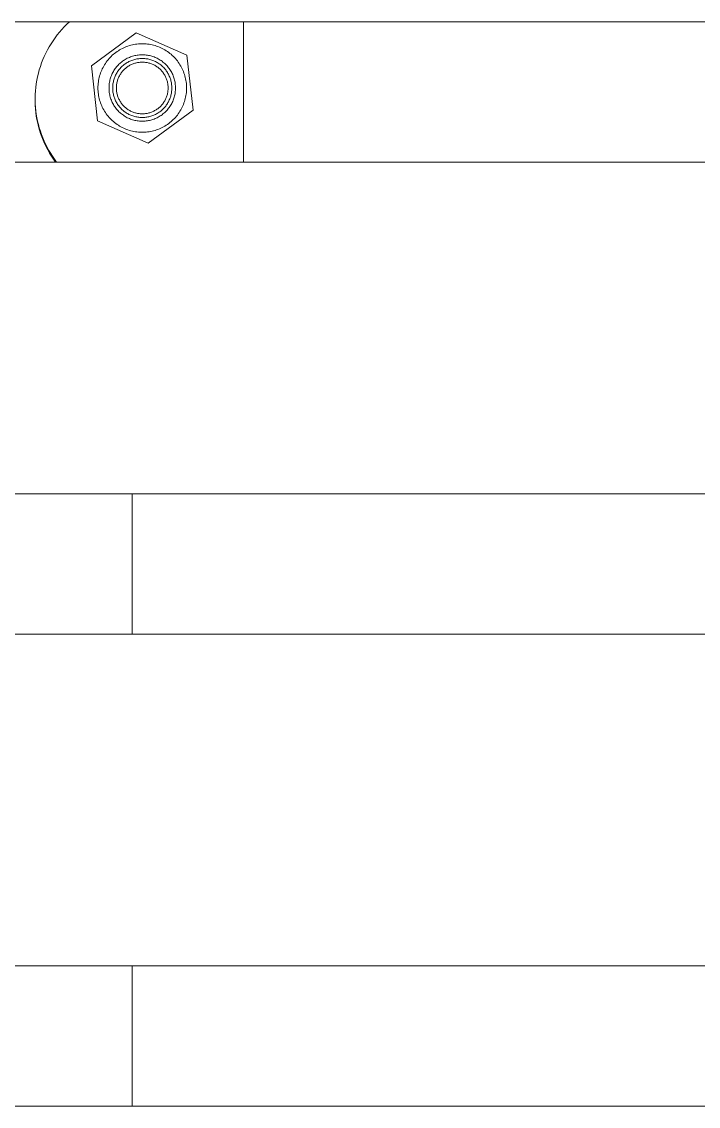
# Model space of a CAD drawing. Header units: inches. Extents: x -12 to 176, y -4 to 123.
# Drawn here: x 4 to 7.15, y 49.09 to 54.15 of the extents above; entities that cross this region are included whole.
import ezdxf

# ---------------------------------------------------------------- set-up
doc = ezdxf.new("R2010")
doc.units = ezdxf.units.IN
doc.layers.add('ZANO_R', color=7, linetype='Continuous', lineweight=0)

msp = doc.modelspace()

# ---------------------------------------------------------------- linework, layer by layer
at = {"layer": 'ZANO_R'}
for p, q in [((71.91337, 54.15482), (1.28338, 54.15482)), ((4.21949, 54.15482), (4.20729, 54.14332)), ((5.03141, 53.5002), (5.03141, 54.15482)), ((4.16263, 54.09339), (4.15256, 54.07999)), ((4.17315, 54.10644), (4.16263, 54.09339)), ((4.18411, 54.11912), (4.17315, 54.10644)), ((4.19549, 54.13142), (4.18411, 54.11912)), ((4.20729, 54.14332), (4.19549, 54.13142)), ((4.32231, 53.94965), (4.53082, 54.10254)), ((4.53082, 54.10254), (4.76748, 53.99841)), ((4.13382, 54.05221), (4.12517, 54.03785)), ((4.14295, 54.06626), (4.13382, 54.05221)), ((4.15256, 54.07999), (4.14295, 54.06626)), ((4.49923, 54.04339), (4.49243, 54.04121)), ((4.50609, 54.04533), (4.49923, 54.04339)), ((4.51302, 54.04704), (4.50609, 54.04533)), ((4.52001, 54.0485), (4.51302, 54.04704)), ((4.52703, 54.04973), (4.52001, 54.0485)), ((4.5341, 54.05071), (4.52703, 54.04973)), ((4.5412, 54.05145), (4.5341, 54.05071)), ((4.54832, 54.05194), (4.5412, 54.05145)), ((4.55545, 54.05218), (4.54832, 54.05194)), ((4.56258, 54.05218), (4.55545, 54.05218)), ((4.56972, 54.05193), (4.56258, 54.05218)), ((4.57683, 54.05144), (4.56972, 54.05193)), ((4.58393, 54.0507), (4.57683, 54.05144)), ((4.591, 54.04971), (4.58393, 54.0507)), ((4.59803, 54.04849), (4.591, 54.04971)), ((4.60501, 54.04702), (4.59803, 54.04849)), ((4.61194, 54.04531), (4.60501, 54.04702)), ((4.6188, 54.04336), (4.61194, 54.04531)), ((4.62559, 54.04118), (4.6188, 54.04336)), ((4.10224, 53.99313), (4.09562, 53.97773)), ((4.10937, 54.00829), (4.10224, 53.99313)), ((4.11702, 54.02321), (4.10937, 54.00829)), ((4.12517, 54.03785), (4.11702, 54.02321)), ((4.41412, 53.99296), (4.40911, 53.98787)), ((4.41929, 53.99787), (4.41412, 53.99296)), ((4.42463, 54.0026), (4.41929, 53.99787)), ((4.43014, 54.00715), (4.42463, 54.0026)), ((4.43579, 54.0115), (4.43014, 54.00715)), ((4.44159, 54.01565), (4.43579, 54.0115)), ((4.44754, 54.0196), (4.44159, 54.01565)), ((4.45361, 54.02334), (4.44754, 54.0196)), ((4.45981, 54.02687), (4.45361, 54.02334)), ((4.46613, 54.03019), (4.45981, 54.02687)), ((4.47256, 54.03328), (4.46613, 54.03019)), ((4.47909, 54.03615), (4.47256, 54.03328)), ((4.48572, 54.0388), (4.47909, 54.03615)), ((4.49243, 54.04121), (4.48572, 54.0388)), ((4.50907, 53.99229), (4.50403, 53.99048)), ((4.51416, 53.99392), (4.50907, 53.99229)), ((4.51931, 53.99538), (4.51416, 53.99392)), ((4.52451, 53.99666), (4.51931, 53.99538)), ((4.52975, 53.99776), (4.52451, 53.99666)), ((4.53502, 53.99868), (4.52975, 53.99776)), ((4.54032, 53.99941), (4.53502, 53.99868)), ((4.54564, 53.99996), (4.54032, 53.99941)), ((4.55098, 54.00033), (4.54564, 53.99996)), ((4.55633, 54.00052), (4.55098, 54.00033)), ((4.56168, 54.00051), (4.55633, 54.00052)), ((4.56703, 54.00033), (4.56168, 54.00051)), ((4.57237, 53.99996), (4.56703, 54.00033)), ((4.57769, 53.9994), (4.57237, 53.99996)), ((4.58299, 53.99867), (4.57769, 53.9994)), ((4.58826, 53.99775), (4.58299, 53.99867)), ((4.5935, 53.99664), (4.58826, 53.99775)), ((4.5987, 53.99536), (4.5935, 53.99664)), ((4.60384, 53.9939), (4.5987, 53.99536)), ((4.60894, 53.99226), (4.60384, 53.9939)), ((4.61397, 53.99045), (4.60894, 53.99226)), ((4.63231, 54.03876), (4.62559, 54.04118)), ((4.63893, 54.03612), (4.63231, 54.03876)), ((4.64547, 54.03324), (4.63893, 54.03612)), ((4.65189, 54.03015), (4.64547, 54.03324)), ((4.65821, 54.02683), (4.65189, 54.03015)), ((4.66441, 54.0233), (4.65821, 54.02683)), ((4.67048, 54.01955), (4.66441, 54.0233)), ((4.67642, 54.0156), (4.67048, 54.01955)), ((4.68222, 54.01144), (4.67642, 54.0156)), ((4.68788, 54.00709), (4.68222, 54.01144)), ((4.69338, 54.00254), (4.68788, 54.00709)), ((4.69872, 53.99781), (4.69338, 54.00254)), ((4.70389, 53.9929), (4.69872, 53.99781)), ((4.70889, 53.98781), (4.70389, 53.9929)), ((4.76748, 53.99841), (4.79563, 53.74139)), ((4.08399, 53.9463), (4.07898, 53.93031)), ((4.08954, 53.96211), (4.08399, 53.9463)), ((4.09562, 53.97773), (4.08954, 53.96211)), ((4.35046, 53.69263), (4.32231, 53.94965)), ((4.37598, 53.94161), (4.37277, 53.93524)), ((4.3794, 53.94787), (4.37598, 53.94161)), ((4.38304, 53.95401), (4.3794, 53.94787)), ((4.38689, 53.96002), (4.38304, 53.95401)), ((4.39094, 53.96589), (4.38689, 53.96002)), ((4.3952, 53.97162), (4.39094, 53.96589)), ((4.39965, 53.97719), (4.3952, 53.97162)), ((4.40429, 53.98261), (4.39965, 53.97719)), ((4.40911, 53.98787), (4.40429, 53.98261)), ((4.43948, 53.94427), (4.43614, 53.94009)), ((4.44296, 53.94834), (4.43948, 53.94427)), ((4.44658, 53.95228), (4.44296, 53.94834)), ((4.45033, 53.9561), (4.44658, 53.95228)), ((4.45421, 53.95978), (4.45033, 53.9561)), ((4.45822, 53.96333), (4.45421, 53.95978)), ((4.46234, 53.96674), (4.45822, 53.96333)), ((4.45907, 53.94042), (4.4624, 53.94381)), ((4.46659, 53.97), (4.46234, 53.96674)), ((4.4624, 53.94381), (4.46585, 53.94709)), ((4.46585, 53.94709), (4.46941, 53.95024)), ((4.47094, 53.97312), (4.46659, 53.97)), ((4.46941, 53.95024), (4.47308, 53.95327)), ((4.47539, 53.97608), (4.47094, 53.97312)), ((4.47308, 53.95327), (4.47685, 53.95617)), ((4.47995, 53.97889), (4.47539, 53.97608)), ((4.47685, 53.95617), (4.48072, 53.95894)), ((4.4846, 53.98153), (4.47995, 53.97889)), ((4.48072, 53.95894), (4.48468, 53.96157)), ((4.48712, 53.94234), (4.48382, 53.9398)), ((4.48934, 53.98402), (4.4846, 53.98153)), ((4.48468, 53.96157), (4.48873, 53.96407)), ((4.4905, 53.94476), (4.48712, 53.94234)), ((4.48873, 53.96407), (4.49286, 53.96642)), ((4.49416, 53.98634), (4.48934, 53.98402)), ((4.49397, 53.94706), (4.4905, 53.94476)), ((4.49286, 53.96642), (4.49708, 53.96863)), ((4.49751, 53.94925), (4.49397, 53.94706)), ((4.49906, 53.98849), (4.49416, 53.98634)), ((4.49708, 53.96863), (4.50136, 53.97069)), ((4.50113, 53.95131), (4.49751, 53.94925)), ((4.50403, 53.99048), (4.49906, 53.98849)), ((4.50481, 53.95324), (4.50113, 53.95131)), ((4.50136, 53.97069), (4.50572, 53.97261)), ((4.50856, 53.95505), (4.50481, 53.95324)), ((4.50572, 53.97261), (4.51014, 53.97437)), ((4.51238, 53.95672), (4.50856, 53.95505)), ((4.51014, 53.97437), (4.51461, 53.97598)), ((4.51624, 53.95826), (4.51238, 53.95672)), ((4.51461, 53.97598), (4.51914, 53.97743)), ((4.52016, 53.95967), (4.51624, 53.95826)), ((4.51914, 53.97743), (4.52372, 53.97873)), ((4.52412, 53.96094), (4.52016, 53.95967)), ((4.52372, 53.97873), (4.52834, 53.97987)), ((4.52813, 53.96208), (4.52412, 53.96094)), ((4.53217, 53.96307), (4.52813, 53.96208)), ((4.52834, 53.97987), (4.53299, 53.98084)), ((4.53624, 53.96393), (4.53217, 53.96307)), ((4.53299, 53.98084), (4.53768, 53.98166)), ((4.54034, 53.96464), (4.53624, 53.96393)), ((4.53768, 53.98166), (4.54239, 53.98231)), ((4.54446, 53.96521), (4.54034, 53.96464)), ((4.54239, 53.98231), (4.54712, 53.9828)), ((4.5486, 53.96564), (4.54446, 53.96521)), ((4.54712, 53.9828), (4.55187, 53.98313)), ((4.55276, 53.96593), (4.5486, 53.96564)), ((4.55187, 53.98313), (4.55662, 53.98329)), ((4.55692, 53.96607), (4.55276, 53.96593)), ((4.55662, 53.98329), (4.56138, 53.98329)), ((4.56108, 53.96607), (4.55692, 53.96607)), ((4.56524, 53.96593), (4.56108, 53.96607)), ((4.56138, 53.98329), (4.56613, 53.98313)), ((4.56939, 53.96564), (4.56524, 53.96593)), ((4.56613, 53.98313), (4.57088, 53.9828)), ((4.57353, 53.96521), (4.56939, 53.96564)), ((4.57088, 53.9828), (4.57561, 53.9823)), ((4.57765, 53.96463), (4.57353, 53.96521)), ((4.57561, 53.9823), (4.58032, 53.98165)), ((4.58175, 53.96392), (4.57765, 53.96463)), ((4.58032, 53.98165), (4.58501, 53.98083)), ((4.58583, 53.96306), (4.58175, 53.96392)), ((4.58501, 53.98083), (4.58966, 53.97985)), ((4.58987, 53.96206), (4.58583, 53.96306)), ((4.58966, 53.97985), (4.59428, 53.97871)), ((4.59387, 53.96093), (4.58987, 53.96206)), ((4.59784, 53.95965), (4.59387, 53.96093)), ((4.59428, 53.97871), (4.59886, 53.97741)), ((4.60175, 53.95824), (4.59784, 53.95965)), ((4.59886, 53.97741), (4.60339, 53.97596)), ((4.60562, 53.9567), (4.60175, 53.95824)), ((4.60339, 53.97596), (4.60786, 53.97435)), ((4.60943, 53.95502), (4.60562, 53.9567)), ((4.60786, 53.97435), (4.61228, 53.97258)), ((4.61318, 53.95322), (4.60943, 53.95502)), ((4.61228, 53.97258), (4.61663, 53.97067)), ((4.61686, 53.95128), (4.61318, 53.95322)), ((4.61894, 53.98847), (4.61397, 53.99045)), ((4.61663, 53.97067), (4.62092, 53.9686)), ((4.62048, 53.94922), (4.61686, 53.95128)), ((4.62384, 53.98631), (4.61894, 53.98847)), ((4.62402, 53.94704), (4.62048, 53.94922)), ((4.62092, 53.9686), (4.62513, 53.96639)), ((4.62866, 53.98399), (4.62384, 53.98631)), ((4.62749, 53.94473), (4.62402, 53.94704)), ((4.62513, 53.96639), (4.62926, 53.96404)), ((4.63087, 53.94231), (4.62749, 53.94473)), ((4.6334, 53.9815), (4.62866, 53.98399)), ((4.62926, 53.96404), (4.63331, 53.96154)), ((4.63417, 53.93977), (4.63087, 53.94231)), ((4.63331, 53.96154), (4.63727, 53.9589)), ((4.63805, 53.97885), (4.6334, 53.9815)), ((4.63727, 53.9589), (4.64114, 53.95613)), ((4.64261, 53.97604), (4.63805, 53.97885)), ((4.64114, 53.95613), (4.64491, 53.95323)), ((4.64706, 53.97308), (4.64261, 53.97604)), ((4.64491, 53.95323), (4.64858, 53.9502)), ((4.65141, 53.96996), (4.64706, 53.97308)), ((4.64858, 53.9502), (4.65214, 53.94705)), ((4.65565, 53.9667), (4.65141, 53.96996)), ((4.65214, 53.94705), (4.65558, 53.94377)), ((4.65558, 53.94377), (4.65892, 53.94038)), ((4.65978, 53.96329), (4.65565, 53.9667)), ((4.66378, 53.95974), (4.65978, 53.96329)), ((4.66766, 53.95605), (4.66378, 53.95974)), ((4.67141, 53.95223), (4.66766, 53.95605)), ((4.67503, 53.94829), (4.67141, 53.95223)), ((4.67851, 53.94422), (4.67503, 53.94829)), ((4.68184, 53.94004), (4.67851, 53.94422)), ((4.71371, 53.98255), (4.70889, 53.98781)), ((4.71835, 53.97712), (4.71371, 53.98255)), ((4.7228, 53.97154), (4.71835, 53.97712)), ((4.72705, 53.96581), (4.7228, 53.97154)), ((4.7311, 53.95994), (4.72705, 53.96581)), ((4.73495, 53.95393), (4.7311, 53.95994)), ((4.73859, 53.94779), (4.73495, 53.95393)), ((4.74201, 53.94153), (4.73859, 53.94779)), ((4.74522, 53.93516), (4.74201, 53.94153)), ((4.07062, 53.89785), (4.06727, 53.88143)), ((4.07452, 53.91415), (4.07062, 53.89785)), ((4.07898, 53.93031), (4.07452, 53.91415)), ((4.3583, 53.89503), (4.35671, 53.88807)), ((4.36012, 53.90192), (4.3583, 53.89503)), ((4.36219, 53.90875), (4.36012, 53.90192)), ((4.36449, 53.91551), (4.36219, 53.90875)), ((4.36702, 53.92218), (4.36449, 53.91551)), ((4.36978, 53.92876), (4.36702, 53.92218)), ((4.37277, 53.93524), (4.36978, 53.92876)), ((4.41138, 53.89294), (4.40984, 53.88782)), ((4.41311, 53.89801), (4.41138, 53.89294)), ((4.41501, 53.90301), (4.41311, 53.89801)), ((4.41708, 53.90795), (4.41501, 53.90301)), ((4.41932, 53.91281), (4.41708, 53.90795)), ((4.42172, 53.91759), (4.41932, 53.91281)), ((4.42429, 53.92228), (4.42172, 53.91759)), ((4.42702, 53.92689), (4.42429, 53.92228)), ((4.42991, 53.93139), (4.42702, 53.92689)), ((4.42778, 53.88767), (4.42932, 53.89218)), ((4.42932, 53.89218), (4.431, 53.89663)), ((4.43295, 53.9358), (4.42991, 53.93139)), ((4.431, 53.89663), (4.43284, 53.90101)), ((4.43284, 53.90101), (4.43484, 53.90533)), ((4.43614, 53.94009), (4.43295, 53.9358)), ((4.43484, 53.90533), (4.43697, 53.90958)), ((4.43697, 53.90958), (4.43926, 53.91375)), ((4.43926, 53.91375), (4.44168, 53.91785)), ((4.44168, 53.91785), (4.44425, 53.92185)), ((4.44425, 53.92185), (4.44695, 53.92576)), ((4.44695, 53.92576), (4.44979, 53.92958)), ((4.44861, 53.89408), (4.447, 53.89024)), ((4.45035, 53.89786), (4.44861, 53.89408)), ((4.44979, 53.92958), (4.45276, 53.9333)), ((4.45222, 53.90157), (4.45035, 53.89786)), ((4.45422, 53.90522), (4.45222, 53.90157)), ((4.45276, 53.9333), (4.45585, 53.93692)), ((4.45635, 53.9088), (4.45422, 53.90522)), ((4.45585, 53.93692), (4.45907, 53.94042)), ((4.45859, 53.91231), (4.45635, 53.9088)), ((4.46096, 53.91573), (4.45859, 53.91231)), ((4.46344, 53.91908), (4.46096, 53.91573)), ((4.46603, 53.92233), (4.46344, 53.91908)), ((4.46874, 53.92549), (4.46603, 53.92233)), ((4.47155, 53.92856), (4.46874, 53.92549)), ((4.47447, 53.93153), (4.47155, 53.92856)), ((4.47749, 53.93439), (4.47447, 53.93153)), ((4.48061, 53.93715), (4.47749, 53.93439)), ((4.48382, 53.9398), (4.48061, 53.93715)), ((4.63738, 53.93712), (4.63417, 53.93977)), ((4.64049, 53.93436), (4.63738, 53.93712)), ((4.64351, 53.93149), (4.64049, 53.93436)), ((4.64643, 53.92852), (4.64351, 53.93149)), ((4.64924, 53.92545), (4.64643, 53.92852)), ((4.65194, 53.92229), (4.64924, 53.92545)), ((4.65454, 53.91903), (4.65194, 53.92229)), ((4.65702, 53.91569), (4.65454, 53.91903)), ((4.65938, 53.91227), (4.65702, 53.91569)), ((4.65892, 53.94038), (4.66213, 53.93687)), ((4.66163, 53.90876), (4.65938, 53.91227)), ((4.66375, 53.90518), (4.66163, 53.90876)), ((4.66213, 53.93687), (4.66522, 53.93326)), ((4.66574, 53.90153), (4.66375, 53.90518)), ((4.66522, 53.93326), (4.66819, 53.92954)), ((4.66761, 53.89781), (4.66574, 53.90153)), ((4.66935, 53.89403), (4.66761, 53.89781)), ((4.66819, 53.92954), (4.67102, 53.92572)), ((4.67096, 53.89019), (4.66935, 53.89403)), ((4.67102, 53.92572), (4.67373, 53.9218)), ((4.67373, 53.9218), (4.67629, 53.91779)), ((4.67629, 53.91779), (4.67872, 53.9137)), ((4.67872, 53.9137), (4.681, 53.90953)), ((4.681, 53.90953), (4.68313, 53.90528)), ((4.68503, 53.93574), (4.68184, 53.94004)), ((4.68313, 53.90528), (4.68512, 53.90096)), ((4.68807, 53.93134), (4.68503, 53.93574)), ((4.68512, 53.90096), (4.68696, 53.89657)), ((4.68696, 53.89657), (4.68865, 53.89212)), ((4.69096, 53.92683), (4.68807, 53.93134)), ((4.68865, 53.89212), (4.69018, 53.88762)), ((4.69368, 53.92222), (4.69096, 53.92683)), ((4.69625, 53.91753), (4.69368, 53.92222)), ((4.69865, 53.91275), (4.69625, 53.91753)), ((4.70089, 53.90789), (4.69865, 53.91275)), ((4.70296, 53.90295), (4.70089, 53.90789)), ((4.70486, 53.89795), (4.70296, 53.90295)), ((4.70658, 53.89288), (4.70486, 53.89795)), ((4.70813, 53.88776), (4.70658, 53.89288)), ((4.7482, 53.92868), (4.74522, 53.93516)), ((4.75096, 53.9221), (4.7482, 53.92868)), ((4.75348, 53.91542), (4.75096, 53.9221)), ((4.75578, 53.90867), (4.75348, 53.91542)), ((4.75784, 53.90184), (4.75578, 53.90867)), ((4.75967, 53.89494), (4.75784, 53.90184)), ((4.76126, 53.88798), (4.75967, 53.89494)), ((4.06227, 53.84829), (4.06061, 53.83161)), ((4.06448, 53.8649), (4.06227, 53.84829)), ((4.06727, 53.88143), (4.06448, 53.8649)), ((4.3524, 53.8527), (4.35228, 53.84556)), ((4.35228, 53.84556), (4.3524, 53.83843)), ((4.35277, 53.85982), (4.3524, 53.8527)), ((4.35339, 53.86693), (4.35277, 53.85982)), ((4.35425, 53.87401), (4.35339, 53.86693)), ((4.35536, 53.88106), (4.35425, 53.87401)), ((4.35671, 53.88807), (4.35536, 53.88106)), ((4.40405, 53.8509), (4.40395, 53.84555)), ((4.40395, 53.84555), (4.40404, 53.8402)), ((4.40404, 53.8402), (4.40432, 53.83486)), ((4.40432, 53.85625), (4.40405, 53.8509)), ((4.40479, 53.86158), (4.40432, 53.85625)), ((4.40543, 53.86689), (4.40479, 53.86158)), ((4.40626, 53.87218), (4.40543, 53.86689)), ((4.40727, 53.87743), (4.40626, 53.87218)), ((4.40846, 53.88265), (4.40727, 53.87743)), ((4.40984, 53.88782), (4.40846, 53.88265)), ((4.42118, 53.84555), (4.42126, 53.8503)), ((4.42126, 53.84079), (4.42118, 53.84555)), ((4.42126, 53.8503), (4.42151, 53.85505)), ((4.4215, 53.83604), (4.42126, 53.84079)), ((4.42151, 53.85505), (4.42192, 53.85979)), ((4.42192, 53.85979), (4.42249, 53.86452)), ((4.42249, 53.86452), (4.42323, 53.86922)), ((4.42323, 53.86922), (4.42413, 53.87389)), ((4.42413, 53.87389), (4.42519, 53.87852)), ((4.42519, 53.87852), (4.42641, 53.88312)), ((4.42641, 53.88312), (4.42778, 53.88767)), ((4.43847, 53.84971), (4.4384, 53.84554)), ((4.4384, 53.84554), (4.43847, 53.84138)), ((4.43869, 53.85386), (4.43847, 53.84971)), ((4.43847, 53.84138), (4.43869, 53.83723)), ((4.43905, 53.85801), (4.43869, 53.85386)), ((4.43955, 53.86214), (4.43905, 53.85801)), ((4.4402, 53.86625), (4.43955, 53.86214)), ((4.44098, 53.87034), (4.4402, 53.86625)), ((4.44191, 53.8744), (4.44098, 53.87034)), ((4.44298, 53.87842), (4.44191, 53.8744)), ((4.44418, 53.88241), (4.44298, 53.87842)), ((4.44552, 53.88635), (4.44418, 53.88241)), ((4.447, 53.89024), (4.44552, 53.88635)), ((4.67244, 53.8863), (4.67096, 53.89019)), ((4.67378, 53.88236), (4.67244, 53.8863)), ((4.67498, 53.87837), (4.67378, 53.88236)), ((4.67605, 53.87435), (4.67498, 53.87837)), ((4.67697, 53.87029), (4.67605, 53.87435)), ((4.67776, 53.8662), (4.67697, 53.87029)), ((4.6784, 53.86209), (4.67776, 53.8662)), ((4.6789, 53.85796), (4.6784, 53.86209)), ((4.67926, 53.85381), (4.6789, 53.85796)), ((4.67925, 53.83717), (4.67947, 53.84133)), ((4.67947, 53.84965), (4.67926, 53.85381)), ((4.67954, 53.84549), (4.67947, 53.84965)), ((4.67947, 53.84133), (4.67954, 53.84549)), ((4.69018, 53.88762), (4.69155, 53.88306)), ((4.69155, 53.88306), (4.69277, 53.87847)), ((4.69277, 53.87847), (4.69383, 53.87383)), ((4.69383, 53.87383), (4.69472, 53.86916)), ((4.69472, 53.86916), (4.69546, 53.86446)), ((4.69546, 53.86446), (4.69603, 53.85973)), ((4.69603, 53.85973), (4.69644, 53.85499)), ((4.69644, 53.85499), (4.69669, 53.85024)), ((4.69668, 53.84073), (4.69644, 53.83598)), ((4.69677, 53.84549), (4.69668, 53.84073)), ((4.69669, 53.85024), (4.69677, 53.84549)), ((4.7095, 53.88258), (4.70813, 53.88776)), ((4.71068, 53.87737), (4.7095, 53.88258)), ((4.71169, 53.87211), (4.71068, 53.87737)), ((4.71252, 53.86682), (4.71169, 53.87211)), ((4.71316, 53.86151), (4.71252, 53.86682)), ((4.71362, 53.85618), (4.71316, 53.86151)), ((4.7139, 53.85083), (4.71362, 53.85618)), ((4.71362, 53.83479), (4.7139, 53.84013)), ((4.71399, 53.84548), (4.7139, 53.85083)), ((4.7139, 53.84013), (4.71399, 53.84548)), ((4.7626, 53.88097), (4.76126, 53.88798)), ((4.7637, 53.87393), (4.7626, 53.88097)), ((4.76456, 53.86684), (4.7637, 53.87393)), ((4.76518, 53.85973), (4.76456, 53.86684)), ((4.76554, 53.85261), (4.76518, 53.85973)), ((4.76566, 53.84547), (4.76554, 53.85261)), ((4.76554, 53.83834), (4.76566, 53.84547)), ((4.05953, 53.81489), (4.05902, 53.79814)), ((4.05902, 53.79814), (4.05908, 53.78138)), ((4.06061, 53.83161), (4.05953, 53.81489)), ((4.3524, 53.83843), (4.35277, 53.8313)), ((4.35277, 53.8313), (4.35338, 53.82419)), ((4.35338, 53.82419), (4.35424, 53.81711)), ((4.35424, 53.81711), (4.35534, 53.81006)), ((4.35534, 53.81006), (4.35669, 53.80305)), ((4.35669, 53.80305), (4.35827, 53.7961)), ((4.35827, 53.7961), (4.3601, 53.7892)), ((4.40432, 53.83486), (4.40478, 53.82952)), ((4.40478, 53.82952), (4.40542, 53.82421)), ((4.40542, 53.82421), (4.40625, 53.81893)), ((4.40625, 53.81893), (4.40726, 53.81367)), ((4.40726, 53.81367), (4.40845, 53.80845)), ((4.40845, 53.80845), (4.40982, 53.80328)), ((4.40982, 53.80328), (4.41136, 53.79816)), ((4.41136, 53.79816), (4.41309, 53.79309)), ((4.41309, 53.79309), (4.41498, 53.78808)), ((4.42191, 53.8313), (4.4215, 53.83604)), ((4.42248, 53.82658), (4.42191, 53.8313)), ((4.42322, 53.82188), (4.42248, 53.82658)), ((4.42412, 53.81721), (4.42322, 53.82188)), ((4.42517, 53.81257), (4.42412, 53.81721)), ((4.42639, 53.80797), (4.42517, 53.81257)), ((4.42777, 53.80342), (4.42639, 53.80797)), ((4.4293, 53.79891), (4.42777, 53.80342)), ((4.43098, 53.79447), (4.4293, 53.79891)), ((4.43282, 53.79008), (4.43098, 53.79447)), ((4.43481, 53.78576), (4.43282, 53.79008)), ((4.43869, 53.83723), (4.43904, 53.83308)), ((4.43904, 53.83308), (4.43954, 53.82895)), ((4.43954, 53.82895), (4.44019, 53.82483)), ((4.44019, 53.82483), (4.44097, 53.82075)), ((4.44097, 53.82075), (4.4419, 53.81669)), ((4.4419, 53.81669), (4.44296, 53.81267)), ((4.44296, 53.81267), (4.44417, 53.80868)), ((4.44417, 53.80868), (4.44551, 53.80474)), ((4.44551, 53.80474), (4.44698, 53.80085)), ((4.44698, 53.80085), (4.44859, 53.79701)), ((4.44859, 53.79701), (4.45033, 53.79323)), ((4.45033, 53.79323), (4.4522, 53.78951)), ((4.4522, 53.78951), (4.4542, 53.78586)), ((4.66372, 53.78581), (4.66572, 53.78946)), ((4.66572, 53.78946), (4.66759, 53.79318)), ((4.66759, 53.79318), (4.66933, 53.79696)), ((4.66933, 53.79696), (4.67094, 53.8008)), ((4.67094, 53.8008), (4.67242, 53.80469)), ((4.67242, 53.80469), (4.67376, 53.80863)), ((4.67376, 53.80863), (4.67497, 53.81261)), ((4.67497, 53.81261), (4.67603, 53.81664)), ((4.67603, 53.81664), (4.67696, 53.8207)), ((4.67696, 53.8207), (4.67775, 53.82478)), ((4.67775, 53.82478), (4.67839, 53.82889)), ((4.67839, 53.82889), (4.67889, 53.83303)), ((4.67889, 53.83303), (4.67925, 53.83717)), ((4.6851, 53.79002), (4.68311, 53.7857)), ((4.68694, 53.79441), (4.6851, 53.79002)), ((4.68863, 53.79886), (4.68694, 53.79441)), ((4.69016, 53.80336), (4.68863, 53.79886)), ((4.69154, 53.80791), (4.69016, 53.80336)), ((4.69276, 53.81251), (4.69154, 53.80791)), ((4.69382, 53.81715), (4.69276, 53.81251)), ((4.69471, 53.82182), (4.69382, 53.81715)), ((4.69545, 53.82652), (4.69471, 53.82182)), ((4.69603, 53.83124), (4.69545, 53.82652)), ((4.69644, 53.83598), (4.69603, 53.83124)), ((4.70293, 53.78802), (4.70483, 53.79303)), ((4.70483, 53.79303), (4.70656, 53.79809)), ((4.70656, 53.79809), (4.70811, 53.80321)), ((4.70811, 53.80321), (4.70948, 53.80839)), ((4.70948, 53.80839), (4.71067, 53.8136)), ((4.71067, 53.8136), (4.71168, 53.81886)), ((4.71168, 53.81886), (4.71251, 53.82415)), ((4.71251, 53.82415), (4.71316, 53.82946)), ((4.71316, 53.82946), (4.71362, 53.83479)), ((4.75782, 53.78911), (4.75965, 53.79601)), ((4.75965, 53.79601), (4.76124, 53.80297)), ((4.76124, 53.80297), (4.76259, 53.80997)), ((4.76259, 53.80997), (4.76369, 53.81702)), ((4.76369, 53.81702), (4.76455, 53.8241)), ((4.76455, 53.8241), (4.76517, 53.83121)), ((4.76517, 53.83121), (4.76554, 53.83834)), ((4.05908, 53.7877), (4.0597, 53.77142)), ((4.05908, 53.78138), (4.05971, 53.76463)), ((4.0597, 53.77142), (4.06086, 53.75516)), ((4.05971, 53.76463), (4.06092, 53.74791)), ((4.06086, 53.75516), (4.06255, 53.73895)), ((4.06092, 53.74791), (4.06269, 53.73125)), ((4.06255, 53.73895), (4.06479, 53.72281)), ((4.3601, 53.7892), (4.36216, 53.78237)), ((4.36216, 53.78237), (4.36446, 53.77561)), ((4.36446, 53.77561), (4.36699, 53.76894)), ((4.36699, 53.76894), (4.36975, 53.76236)), ((4.36975, 53.76236), (4.37273, 53.75588)), ((4.37273, 53.75588), (4.37593, 53.7495)), ((4.37593, 53.7495), (4.37936, 53.74324)), ((4.37936, 53.74324), (4.38299, 53.7371)), ((4.41498, 53.78808), (4.41705, 53.78315)), ((4.41705, 53.78315), (4.41929, 53.77829)), ((4.41929, 53.77829), (4.42169, 53.77351)), ((4.42169, 53.77351), (4.42426, 53.76881)), ((4.42426, 53.76881), (4.42699, 53.76421)), ((4.42699, 53.76421), (4.42987, 53.7597)), ((4.42987, 53.7597), (4.43291, 53.7553)), ((4.43291, 53.7553), (4.4361, 53.751)), ((4.43695, 53.78151), (4.43481, 53.78576)), ((4.4361, 53.751), (4.43944, 53.74681)), ((4.43923, 53.77733), (4.43695, 53.78151)), ((4.44165, 53.77324), (4.43923, 53.77733)), ((4.43944, 53.74681), (4.44292, 53.74275)), ((4.44422, 53.76924), (4.44165, 53.77324)), ((4.44292, 53.74275), (4.44653, 53.7388)), ((4.44692, 53.76532), (4.44422, 53.76924)), ((4.44653, 53.7388), (4.45028, 53.73498)), ((4.44975, 53.7615), (4.44692, 53.76532)), ((4.45272, 53.75778), (4.44975, 53.7615)), ((4.45581, 53.75417), (4.45272, 53.75778)), ((4.4542, 53.78586), (4.45632, 53.78228)), ((4.45903, 53.75066), (4.45581, 53.75417)), ((4.45632, 53.78228), (4.45856, 53.77877)), ((4.45856, 53.77877), (4.46093, 53.77534)), ((4.46236, 53.74727), (4.45903, 53.75066)), ((4.46093, 53.77534), (4.46341, 53.772)), ((4.46581, 53.74399), (4.46236, 53.74727)), ((4.46341, 53.772), (4.466, 53.76875)), ((4.46937, 53.74083), (4.46581, 53.74399)), ((4.466, 53.76875), (4.46871, 53.76558)), ((4.46871, 53.76558), (4.47152, 53.76252)), ((4.47303, 53.7378), (4.46937, 53.74083)), ((4.47152, 53.76252), (4.47444, 53.75955)), ((4.47444, 53.75955), (4.47745, 53.75668)), ((4.47745, 53.75668), (4.48057, 53.75392)), ((4.48057, 53.75392), (4.48378, 53.75127)), ((4.48378, 53.75127), (4.48707, 53.74873)), ((4.48707, 53.74873), (4.49046, 53.7463)), ((4.49046, 53.7463), (4.49392, 53.744)), ((4.49392, 53.744), (4.49747, 53.74181)), ((4.49747, 53.74181), (4.50108, 53.73975)), ((4.50108, 53.73975), (4.50477, 53.73782)), ((4.79563, 53.74139), (4.58713, 53.5885)), ((4.61313, 53.73779), (4.61682, 53.73973)), ((4.61682, 53.73973), (4.62043, 53.74179)), ((4.62043, 53.74179), (4.62398, 53.74397)), ((4.62398, 53.74397), (4.62744, 53.74627)), ((4.62744, 53.74627), (4.63083, 53.7487)), ((4.63083, 53.7487), (4.63413, 53.75124)), ((4.63413, 53.75124), (4.63734, 53.75389)), ((4.63734, 53.75389), (4.64045, 53.75664)), ((4.64045, 53.75664), (4.64347, 53.75951)), ((4.64347, 53.75951), (4.64639, 53.76248)), ((4.64853, 53.7408), (4.64486, 53.73777)), ((4.64639, 53.76248), (4.6492, 53.76554)), ((4.65209, 53.74395), (4.64853, 53.7408)), ((4.6492, 53.76554), (4.65191, 53.76871)), ((4.65191, 53.76871), (4.65451, 53.77196)), ((4.65554, 53.74722), (4.65209, 53.74395)), ((4.65451, 53.77196), (4.65699, 53.7753)), ((4.65888, 53.75062), (4.65554, 53.74722)), ((4.65699, 53.7753), (4.65935, 53.77873)), ((4.66209, 53.75412), (4.65888, 53.75062)), ((4.65935, 53.77873), (4.6616, 53.78223)), ((4.6616, 53.78223), (4.66372, 53.78581)), ((4.66519, 53.75773), (4.66209, 53.75412)), ((4.66815, 53.76145), (4.66519, 53.75773)), ((4.66761, 53.73494), (4.67137, 53.73875)), ((4.67099, 53.76527), (4.66815, 53.76145)), ((4.67369, 53.76919), (4.67099, 53.76527)), ((4.67137, 53.73875), (4.67498, 53.7427)), ((4.67626, 53.77319), (4.67369, 53.76919)), ((4.67498, 53.7427), (4.67846, 53.74676)), ((4.67869, 53.77728), (4.67626, 53.77319)), ((4.67846, 53.74676), (4.6818, 53.75094)), ((4.68097, 53.78145), (4.67869, 53.77728)), ((4.68311, 53.7857), (4.68097, 53.78145)), ((4.6818, 53.75094), (4.68499, 53.75524)), ((4.68499, 53.75524), (4.68803, 53.75964)), ((4.68803, 53.75964), (4.69092, 53.76415)), ((4.69092, 53.76415), (4.69365, 53.76875)), ((4.69365, 53.76875), (4.69622, 53.77345)), ((4.69622, 53.77345), (4.69863, 53.77823)), ((4.69863, 53.77823), (4.70086, 53.78309)), ((4.70086, 53.78309), (4.70293, 53.78802)), ((4.7349, 53.73703), (4.73854, 53.74316)), ((4.73854, 53.74316), (4.74197, 53.74942)), ((4.74197, 53.74942), (4.74518, 53.7558)), ((4.74518, 53.7558), (4.74816, 53.76228)), ((4.74816, 53.76228), (4.75092, 53.76886)), ((4.75092, 53.76886), (4.75345, 53.77553)), ((4.75345, 53.77553), (4.75575, 53.78228)), ((4.75575, 53.78228), (4.75782, 53.78911)), ((4.06269, 53.73125), (4.06503, 53.71465)), ((4.06479, 53.72281), (4.06755, 53.70675)), ((4.06503, 53.71465), (4.06793, 53.69814)), ((4.06755, 53.70675), (4.07085, 53.69078)), ((4.06793, 53.69814), (4.0714, 53.68175)), ((4.07085, 53.69078), (4.07468, 53.67494)), ((4.58713, 53.5885), (4.35046, 53.69263)), ((4.38299, 53.7371), (4.38684, 53.73109)), ((4.38684, 53.73109), (4.39089, 53.72522)), ((4.39089, 53.72522), (4.39514, 53.71949)), ((4.39514, 53.71949), (4.39959, 53.71391)), ((4.39959, 53.71391), (4.40423, 53.70849)), ((4.40423, 53.70849), (4.40905, 53.70323)), ((4.40905, 53.70323), (4.41405, 53.69814)), ((4.41405, 53.69814), (4.41923, 53.69323)), ((4.41923, 53.69323), (4.42457, 53.68849)), ((4.42457, 53.68849), (4.43007, 53.68395)), ((4.45028, 53.73498), (4.45416, 53.7313)), ((4.45416, 53.7313), (4.45817, 53.72775)), ((4.45817, 53.72775), (4.46229, 53.72434)), ((4.46229, 53.72434), (4.46653, 53.72107)), ((4.46653, 53.72107), (4.47088, 53.71796)), ((4.47088, 53.71796), (4.47534, 53.71499)), ((4.4768, 53.7349), (4.47303, 53.7378)), ((4.47534, 53.71499), (4.47989, 53.71218)), ((4.48067, 53.73213), (4.4768, 53.7349)), ((4.47989, 53.71218), (4.48454, 53.70953)), ((4.48463, 53.7295), (4.48067, 53.73213)), ((4.48454, 53.70953), (4.48928, 53.70705)), ((4.48868, 53.727), (4.48463, 53.7295)), ((4.49281, 53.72464), (4.48868, 53.727)), ((4.48928, 53.70705), (4.4941, 53.70472)), ((4.49702, 53.72243), (4.49281, 53.72464)), ((4.4941, 53.70472), (4.499, 53.70257)), ((4.50131, 53.72037), (4.49702, 53.72243)), ((4.499, 53.70257), (4.50397, 53.70058)), ((4.50566, 53.71845), (4.50131, 53.72037)), ((4.50397, 53.70058), (4.509, 53.69877)), ((4.50477, 53.73782), (4.50852, 53.73601)), ((4.51008, 53.71669), (4.50566, 53.71845)), ((4.50852, 53.73601), (4.51233, 53.73434)), ((4.509, 53.69877), (4.5141, 53.69713)), ((4.51456, 53.71508), (4.51008, 53.71669)), ((4.51233, 53.73434), (4.51619, 53.73279)), ((4.5141, 53.69713), (4.51925, 53.69567)), ((4.51909, 53.71362), (4.51456, 53.71508)), ((4.51619, 53.73279), (4.52011, 53.73138)), ((4.52366, 53.71232), (4.51909, 53.71362)), ((4.51925, 53.69567), (4.52444, 53.69439)), ((4.52011, 53.73138), (4.52407, 53.73011)), ((4.52828, 53.71118), (4.52366, 53.71232)), ((4.52407, 53.73011), (4.52808, 53.72897)), ((4.52444, 53.69439), (4.52968, 53.69329)), ((4.52808, 53.72897), (4.53212, 53.72798)), ((4.53293, 53.7102), (4.52828, 53.71118)), ((4.52968, 53.69329), (4.53495, 53.69237)), ((4.53212, 53.72798), (4.53619, 53.72712)), ((4.53762, 53.70939), (4.53293, 53.7102)), ((4.53495, 53.69237), (4.54025, 53.69163)), ((4.53619, 53.72712), (4.54029, 53.7264)), ((4.54233, 53.70873), (4.53762, 53.70939)), ((4.54025, 53.69163), (4.54558, 53.69108)), ((4.54029, 53.7264), (4.54441, 53.72583)), ((4.54706, 53.70824), (4.54233, 53.70873)), ((4.54441, 53.72583), (4.54855, 53.7254)), ((4.54558, 53.69108), (4.55091, 53.69071)), ((4.55181, 53.70791), (4.54706, 53.70824)), ((4.54855, 53.7254), (4.5527, 53.72511)), ((4.55091, 53.69071), (4.55626, 53.69052)), ((4.55656, 53.70774), (4.55181, 53.70791)), ((4.5527, 53.72511), (4.55686, 53.72497)), ((4.55626, 53.69052), (4.56161, 53.69052)), ((4.56132, 53.70774), (4.55656, 53.70774)), ((4.55686, 53.72497), (4.56103, 53.72496)), ((4.56103, 53.72496), (4.56519, 53.72511)), ((4.56607, 53.70791), (4.56132, 53.70774)), ((4.56161, 53.69052), (4.56696, 53.6907)), ((4.56519, 53.72511), (4.56934, 53.72539)), ((4.57082, 53.70823), (4.56607, 53.70791)), ((4.56696, 53.6907), (4.5723, 53.69107)), ((4.56934, 53.72539), (4.57348, 53.72582)), ((4.57555, 53.70872), (4.57082, 53.70823)), ((4.5723, 53.69107), (4.57762, 53.69162)), ((4.57348, 53.72582), (4.5776, 53.72639)), ((4.58026, 53.70938), (4.57555, 53.70872)), ((4.5776, 53.72639), (4.5817, 53.72711)), ((4.57762, 53.69162), (4.58292, 53.69236)), ((4.58495, 53.71019), (4.58026, 53.70938)), ((4.5817, 53.72711), (4.58578, 53.72796)), ((4.58292, 53.69236), (4.5882, 53.69328)), ((4.5896, 53.71117), (4.58495, 53.71019)), ((4.58578, 53.72796), (4.58982, 53.72896)), ((4.5882, 53.69328), (4.59343, 53.69438)), ((4.59422, 53.71231), (4.5896, 53.71117)), ((4.58982, 53.72896), (4.59382, 53.73009)), ((4.59343, 53.69438), (4.59863, 53.69566)), ((4.59382, 53.73009), (4.59779, 53.73136)), ((4.5988, 53.7136), (4.59422, 53.71231)), ((4.59779, 53.73136), (4.6017, 53.73277)), ((4.59863, 53.69566), (4.60378, 53.69711)), ((4.60333, 53.71506), (4.5988, 53.7136)), ((4.6017, 53.73277), (4.60557, 53.73431)), ((4.60781, 53.71667), (4.60333, 53.71506)), ((4.60378, 53.69711), (4.60887, 53.69875)), ((4.60557, 53.73431), (4.60938, 53.73599)), ((4.61222, 53.71843), (4.60781, 53.71667)), ((4.60887, 53.69875), (4.61391, 53.70056)), ((4.60938, 53.73599), (4.61313, 53.73779)), ((4.61658, 53.72034), (4.61222, 53.71843)), ((4.61391, 53.70056), (4.61888, 53.70254)), ((4.62087, 53.72241), (4.61658, 53.72034)), ((4.61888, 53.70254), (4.62378, 53.7047)), ((4.62508, 53.72462), (4.62087, 53.72241)), ((4.62378, 53.7047), (4.6286, 53.70702)), ((4.62921, 53.72697), (4.62508, 53.72462)), ((4.6286, 53.70702), (4.63334, 53.7095)), ((4.63326, 53.72946), (4.62921, 53.72697)), ((4.63722, 53.7321), (4.63326, 53.72946)), ((4.63334, 53.7095), (4.63799, 53.71215)), ((4.64109, 53.73487), (4.63722, 53.7321)), ((4.63799, 53.71215), (4.64255, 53.71496)), ((4.64486, 53.73777), (4.64109, 53.73487)), ((4.64255, 53.71496), (4.64701, 53.71792)), ((4.64701, 53.71792), (4.65136, 53.72103)), ((4.65136, 53.72103), (4.6556, 53.7243)), ((4.6556, 53.7243), (4.65973, 53.7277)), ((4.65973, 53.7277), (4.66373, 53.73125)), ((4.66373, 53.73125), (4.66761, 53.73494)), ((4.68781, 53.68389), (4.69331, 53.68843)), ((4.69331, 53.68843), (4.69865, 53.69316)), ((4.69865, 53.69316), (4.70383, 53.69808)), ((4.70383, 53.69808), (4.70883, 53.70316)), ((4.70883, 53.70316), (4.71365, 53.70842)), ((4.71365, 53.70842), (4.71829, 53.71384)), ((4.71829, 53.71384), (4.72274, 53.71942)), ((4.72274, 53.71942), (4.727, 53.72515)), ((4.727, 53.72515), (4.73105, 53.73102)), ((4.73105, 53.73102), (4.7349, 53.73703)), ((4.0714, 53.68175), (4.07542, 53.66548)), ((4.07468, 53.67494), (4.07903, 53.65923)), ((4.07542, 53.66548), (4.07999, 53.64935)), ((4.07903, 53.65923), (4.08389, 53.64368)), ((4.07999, 53.64935), (4.08512, 53.63339)), ((4.08389, 53.64368), (4.08927, 53.62829)), ((4.43007, 53.68395), (4.43572, 53.67959)), ((4.43572, 53.67959), (4.44152, 53.67544)), ((4.44152, 53.67544), (4.44746, 53.67149)), ((4.44746, 53.67149), (4.45353, 53.66774)), ((4.45353, 53.66774), (4.45973, 53.66421)), ((4.45973, 53.66421), (4.46605, 53.66089)), ((4.46605, 53.66089), (4.47248, 53.65779)), ((4.47248, 53.65779), (4.47901, 53.65492)), ((4.47901, 53.65492), (4.48564, 53.65227)), ((4.48564, 53.65227), (4.49235, 53.64986)), ((4.49235, 53.64986), (4.49914, 53.64767)), ((4.49914, 53.64767), (4.50601, 53.64573)), ((4.50601, 53.64573), (4.51293, 53.64402)), ((4.51293, 53.64402), (4.51992, 53.64255)), ((4.51992, 53.64255), (4.52695, 53.64132)), ((4.52695, 53.64132), (4.53401, 53.64034)), ((4.53401, 53.64034), (4.54111, 53.6396)), ((4.54111, 53.6396), (4.54823, 53.6391)), ((4.54823, 53.6391), (4.55536, 53.63886)), ((4.55536, 53.63886), (4.56249, 53.63885)), ((4.56249, 53.63885), (4.56963, 53.6391)), ((4.56963, 53.6391), (4.57674, 53.63959)), ((4.57674, 53.63959), (4.58384, 53.64033)), ((4.58384, 53.64033), (4.59091, 53.64131)), ((4.59091, 53.64131), (4.59794, 53.64253)), ((4.59794, 53.64253), (4.60492, 53.644)), ((4.60492, 53.644), (4.61185, 53.6457)), ((4.61185, 53.6457), (4.61871, 53.64765)), ((4.61871, 53.64765), (4.62551, 53.64983)), ((4.62551, 53.64983), (4.63222, 53.65224)), ((4.63222, 53.65224), (4.63885, 53.65488)), ((4.63885, 53.65488), (4.64538, 53.65775)), ((4.64538, 53.65775), (4.65181, 53.66085)), ((4.65181, 53.66085), (4.65813, 53.66416)), ((4.65813, 53.66416), (4.66433, 53.66769)), ((4.66433, 53.66769), (4.67041, 53.67144)), ((4.67041, 53.67144), (4.67635, 53.67539)), ((4.67635, 53.67539), (4.68215, 53.67954)), ((4.68215, 53.67954), (4.68781, 53.68389)), ((4.08512, 53.63339), (4.09078, 53.61762)), ((4.08927, 53.62829), (4.09516, 53.6131)), ((4.09078, 53.61762), (4.09698, 53.60205)), ((4.09516, 53.6131), (4.10155, 53.5981)), ((4.09698, 53.60205), (4.1037, 53.5867)), ((4.10155, 53.5981), (4.10843, 53.58333)), ((4.1037, 53.5867), (4.11095, 53.57158)), ((4.10843, 53.58333), (4.1158, 53.56879)), ((4.11095, 53.57158), (4.1187, 53.55673)), ((4.1158, 53.56879), (4.12365, 53.55451)), ((4.1187, 53.55673), (4.12696, 53.54214)), ((4.12365, 53.55451), (4.13196, 53.54049)), ((4.12696, 53.54214), (4.13571, 53.52785)), ((4.13196, 53.54049), (4.14074, 53.52676)), ((1.28338, 53.5002), (71.91337, 53.5002)), ((4.13571, 53.52785), (4.14495, 53.51386)), ((4.14074, 53.52676), (4.14997, 53.51332)), ((4.14495, 53.51386), (4.15465, 53.5002)), ((4.14997, 53.51332), (4.15963, 53.5002)), ((71.91337, 51.95206), (1.28338, 51.95206)), ((4.51173, 51.29744), (4.51173, 51.95206)), ((1.28338, 51.29744), (71.91337, 51.29744)), ((71.91337, 49.7493), (1.28338, 49.7493)), ((4.51173, 49.09468), (4.51173, 49.7493)), ((1.28338, 49.09468), (71.91337, 49.09468))]:
    msp.add_line(p, q, dxfattribs=at)

doc.saveas('drawing.dxf')
